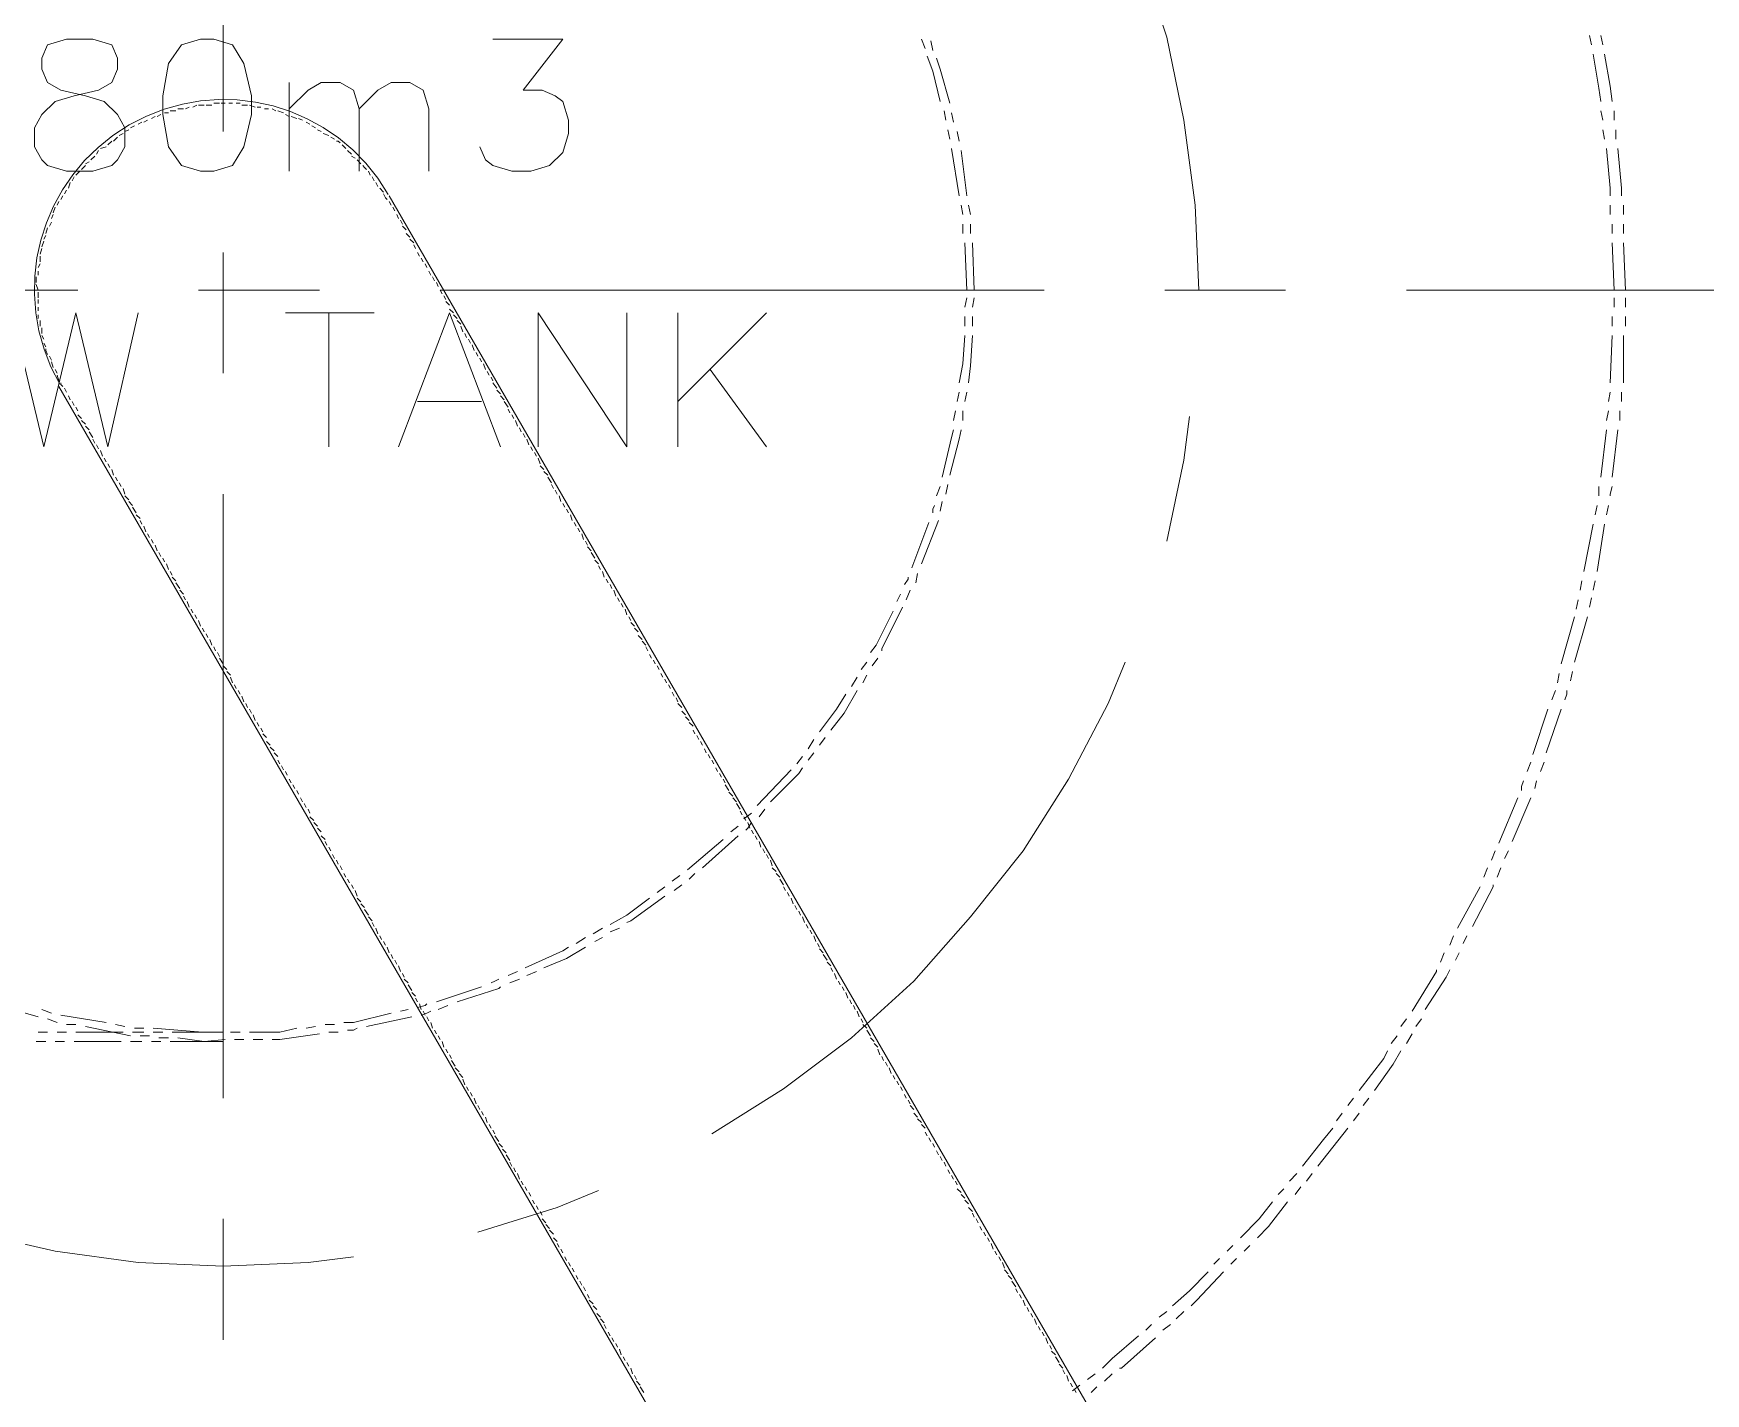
# Model space of a CAD drawing. Header units: millimetres. Extents: x 29 to 95071, y 20 to 67221.
# Drawn here: x 67029 to 71421, y 43288 to 46859 of the extents above; entities that cross this region are included whole.
import ezdxf

# ---------------------------------------------------------------- set-up
doc = ezdxf.new("R2010")
doc.units = ezdxf.units.MM

msp = doc.modelspace()

# ---------------------------------------------------------------- linework, layer by layer
at = {"color": 7, "lineweight": 0}
for points in [[(67527.3, 48192.4), (67527.3, 46601.3)], [(70089.8, 46185), (70079.9, 46408), (70050.2, 46631.1), (70005.6, 46849.2), (69936.2, 47062.3), (69851.9, 47265.5), (69747.8, 47463.8), (69628.9, 47652.1), (69559.5, 47741.3)], [(68236.1, 46844.2), (68419.5, 46844.2), (68315.4, 46710.4), (68365, 46710.4), (68399.6, 46695.5), (68419.5, 46680.6), (68434.3, 46631.1), (68434.3, 46596.4), (68419.5, 46546.8), (68384.8, 46512.1), (68335.2, 46497.3), (68285.6, 46497.3), (68236.1, 46512.1), (68216.3, 46527), (68201.4, 46561.7)], [(69371.1, 46819.4), (69361.2, 46844.2)], [(69391, 46814.5), (69386, 46839.3)], [(71120.8, 46829.3), (71115.8, 46854.1)], [(71150.5, 46829.3), (71145.6, 46854.1)], [(69410.8, 46680.6), (69391, 46760), (69376.1, 46799.6)], [(69435.6, 46675.7), (69410.8, 46764.9), (69400.9, 46794.6)], [(71145.6, 46680.6), (71140.6, 46715.3), (71125.7, 46804.6)], [(71175.3, 46680.6), (71170.4, 46720.3), (71155.5, 46804.6)], [(67700.8, 46497.3), (67700.8, 46730.2)], [(67700.8, 46660.8), (67750.3, 46710.4), (67785, 46730.2), (67834.6, 46730.2), (67869.3, 46710.4), (67884.2, 46660.8), (67884.2, 46497.3)], [(67884.2, 46660.8), (67933.7, 46710.4), (67968.4, 46730.2), (68018, 46730.2), (68052.7, 46710.4), (68067.6, 46660.8), (68067.6, 46497.3)], [(67961.2, 46436.5), (67933.5, 46479.3), (67902.2, 46518.4), (67867.7, 46553.6), (67830.3, 46584.9), (67790.4, 46612.1), (67748.3, 46635.2), (67704.2, 46654.1), (67658.7, 46668.6), (67612, 46678.8), (67564.5, 46684.4), (67516.4, 46685.5), (67468.2, 46681.9), (67420.2, 46673.5), (67372.7, 46660.3), (67326.1, 46642.1), (67280.7, 46618.9), (67237.9, 46591.2), (67198.8, 46559.9), (67163.6, 46525.4), (67132.4, 46488), (67105.1, 46448.1), (67082.1, 46406), (67063.2, 46361.9), (67048.6, 46316.4), (67038.5, 46269.7), (67032.8, 46222.2), (67031.7, 46174.1), (67035.3, 46125.9), (67043.7, 46077.9), (67056.9, 46030.4), (67075.1, 45983.8), (67098.4, 45938.4)], [(67348.9, 46641), (67338.9, 46636)], [(67363.7, 46646), (67353.8, 46641)], [(67383.6, 46650.9), (67373.6, 46650.9)], [(67403.4, 46655.9), (67388.5, 46655.9)], [(67423.2, 46660.8), (67408.3, 46660.8)], [(67438.1, 46665.8), (67428.2, 46660.8)], [(67457.9, 46670.7), (67448, 46665.8)], [(67477.7, 46670.7), (67462.9, 46670.7)], [(67497.6, 46670.7), (67482.7, 46670.7)], [(67517.4, 46675.7), (67502.5, 46675.7)], [(67532.3, 46675.7), (67522.3, 46675.7)], [(67552.1, 46675.7), (67542.2, 46675.7)], [(67571.9, 46675.7), (67562, 46675.7)], [(67591.7, 46670.7), (67576.9, 46670.7)], [(67611.6, 46665.8), (67596.7, 46670.7)], [(67626.4, 46665.8), (67616.5, 46665.8)], [(67646.3, 46660.8), (67636.3, 46660.8)], [(67666.1, 46655.9), (67656.2, 46660.8)], [(67685.9, 46650.9), (67671, 46655.9)], [(67700.8, 46641), (67690.9, 46646)], [(67720.6, 46636), (67705.7, 46641)], [(69425.7, 46631.1), (69420.7, 46655.9)], [(69445.5, 46626.1), (69440.5, 46650.9)], [(71150.5, 46631.1), (71145.6, 46655.9)], [(71180.3, 46631.1), (71180.3, 46655.9)], [(67264.6, 46596.4), (67254.7, 46591.4)], [(67279.5, 46606.3), (67269.6, 46601.3)], [(67294.3, 46616.2), (67284.4, 46611.3)], [(67314.2, 46626.1), (67304.3, 46621.2)], [(67329, 46631.1), (67319.1, 46626.1)], [(67735.5, 46631.1), (67725.6, 46636)], [(67755.3, 46621.2), (67745.4, 46626.1)], [(67770.2, 46611.3), (67760.3, 46616.2)], [(67785, 46601.3), (67775.1, 46606.3)], [(67804.9, 46591.4), (67790, 46596.4)], [(69435.6, 46581.5), (69430.6, 46606.3)], [(69460.3, 46576.6), (69455.4, 46601.3)], [(71155.5, 46581.5), (71150.5, 46606.3)], [(71185.2, 46581.5), (71185.2, 46606.3)], [(67200.2, 46551.8), (67195.2, 46541.9)], [(67220, 46561.7), (67205.1, 46556.7)], [(67234.9, 46576.6), (67224.9, 46566.6)], [(67249.7, 46586.5), (67239.8, 46576.6)], [(67819.7, 46581.5), (67809.8, 46586.5)], [(67834.6, 46571.6), (67829.6, 46576.6), (67824.7, 46576.6)], [(67849.5, 46556.7), (67839.6, 46566.6)], [(67864.3, 46541.9), (67854.4, 46551.8)], [(69460.3, 46432.8), (69440.5, 46556.7)], [(69480.2, 46432.8), (69465.3, 46551.8)], [(71170.4, 46432.8), (71170.4, 46452.6), (71160.4, 46556.7)], [(71200.1, 46432.8), (71200.1, 46452.6), (71190.2, 46556.7)], [(67165.5, 46512.1), (67155.6, 46502.2)], [(67175.4, 46522), (67165.5, 46517.1)], [(67190.3, 46536.9), (67180.3, 46527)], [(67874.3, 46532), (67864.3, 46536.9)], [(67889.1, 46517.1), (67879.2, 46527)], [(67904, 46502.2), (67899, 46507.2), (67894.1, 46512.1)], [(67125.8, 46467.5), (67120.9, 46452.6)], [(67135.7, 46482.4), (67130.8, 46472.5)], [(67150.6, 46497.3), (67140.7, 46487.3)], [(67913.9, 46487.3), (67908.9, 46497.3)], [(67923.8, 46472.5), (67918.9, 46482.4)], [(67933.7, 46457.6), (67928.8, 46467.5)], [(67106, 46432.8), (67101, 46422.9)], [(67115.9, 46447.7), (67110.9, 46437.8)], [(67948.6, 46442.7), (67938.7, 46452.6)], [(67953.6, 46427.9), (67948.6, 46437.8)], [(67958.5, 46422.9), (67953.6, 46427.9)], [(70689.6, 41714.2), (67963.5, 46432.8)], [(67081.2, 46383.3), (67076.3, 46373.3)], [(67086.2, 46403.1), (67081.2, 46388.2)], [(67096.1, 46418), (67091.1, 46408)], [(67968.4, 46408), (67963.5, 46418)], [(67978.3, 46393.2), (67973.4, 46403.1)], [(67988.3, 46373.3), (67983.3, 46383.3)], [(69470.3, 46383.3), (69465.3, 46408)], [(69490.1, 46383.3), (69485.1, 46408)], [(71170.4, 46383.3), (71170.4, 46408)], [(71205.1, 46383.3), (71205.1, 46408)], [(67066.3, 46348.6), (67061.4, 46333.7)], [(67076.3, 46363.4), (67071.3, 46353.5)], [(67998.2, 46358.5), (67993.2, 46368.4)], [(68008.1, 46343.6), (67998.2, 46353.5)], [(68018, 46323.8), (68008.1, 46333.7)], [(69470.3, 46333.7), (69470.3, 46358.5)], [(69490.1, 46333.7), (69490.1, 46358.5)], [(71175.3, 46333.7), (71175.3, 46358.5)], [(71205.1, 46333.7), (71205.1, 46358.5)], [(67051.5, 46294), (67046.5, 46279.2)], [(67056.4, 46313.9), (67051.5, 46299)], [(67061.4, 46328.7), (67056.4, 46318.8)], [(68027.9, 46308.9), (68018, 46318.8)], [(68032.9, 46294), (68027.9, 46304)], [(69480.2, 46185), (69475.2, 46308.9)], [(69500, 46185), (69495, 46308.9)], [(71180.3, 46185), (71175.3, 46308.9)], [(71210, 46185), (71205.1, 46308.9)], [(67046.5, 46254.4), (67041.6, 46244.5)], [(67046.5, 46274.2), (67046.5, 46259.3)], [(67527.3, 46284.1), (67527.3, 45966.9)], [(68042.8, 46274.2), (68037.8, 46284.1)], [(68052.7, 46259.3), (68047.7, 46269.3)], [(68062.6, 46244.5), (68057.6, 46254.4)], [(67036.6, 46219.7), (67036.6, 46214.7), (67036.6, 46204.8)], [(67036.6, 46199.9), (67041.6, 46185)], [(67041.6, 46234.6), (67041.6, 46224.6)], [(68072.5, 46224.6), (68067.6, 46234.6)], [(68082.4, 46209.8), (68077.5, 46219.7)], [(68092.3, 46194.9), (68087.4, 46204.8)], [(67145.6, 46185), (65554.6, 46185)], [(67041.6, 46180), (67041.6, 46165.2)], [(67041.6, 46160.2), (67041.6, 46150.3)], [(67780.1, 46185), (67462.9, 46185)], [(69683.4, 46185), (68097.3, 46185)], [(68102.3, 46175.1), (68097.3, 46185)], [(68112.2, 46160.2), (68107.2, 46170.1)], [(68122.1, 46145.3), (68112.2, 46155.3)], [(69475.2, 46140.4), (69480.2, 46165.2)], [(69495, 46140.4), (69500, 46165.2)], [(70317.8, 46185), (70000.6, 46185)], [(72439.2, 46185), (70635, 46185)], [(71180.3, 46140.4), (71180.3, 46165.2)], [(71210, 46140.4), (71210, 46165.2)], [(66972.2, 46125.5), (67056.4, 45773.6), (67140.7, 46125.5), (67224.9, 45773.6), (67304.3, 46125.5)], [(67041.6, 46140.4), (67041.6, 46130.5)], [(67041.6, 46120.6), (67041.6, 46110.6)], [(67690.9, 46125.5), (67923.8, 46125.5)], [(67804.9, 46125.5), (67804.9, 45773.6)], [(67988.3, 45773.6), (68122.1, 46125.5), (68255.9, 45773.6)], [(68132, 46125.5), (68122.1, 46135.4)], [(68141.9, 46110.6), (68132, 46120.6)], [(68355, 45773.6), (68355, 46125.5), (68588, 45773.6), (68588, 46125.5)], [(68721.8, 45773.6), (68721.8, 46125.5)], [(68954.8, 46125.5), (68721.8, 45892.6)], [(69475.2, 46090.8), (69475.2, 46115.6)], [(69495, 46090.8), (69495, 46115.6)], [(71175.3, 46090.8), (71175.3, 46115.6)], [(71210, 46090.8), (71210, 46115.6)], [(67046.5, 46105.7), (67046.5, 46090.8)], [(67051.5, 46085.9), (67051.5, 46071)], [(68151.8, 46095.8), (68141.9, 46105.7)], [(68156.8, 46076), (68151.8, 46090.8)], [(68166.7, 46061.1), (68161.7, 46071)], [(67051.5, 46066), (67056.4, 46056.1)], [(67056.4, 46046.2), (67061.4, 46036.3)], [(67061.4, 46031.3), (67061.4, 46026.4), (67066.3, 46016.5)], [(68176.6, 46046.2), (68171.6, 46056.1)], [(68186.5, 46026.4), (68181.6, 46041.3)], [(69460.3, 45942.1), (69470.3, 45991.7), (69475.2, 46066)], [(69485.1, 45942.1), (69490.1, 45986.7), (69495, 46066)], [(71170.4, 45942.1), (71175.3, 46066)], [(71205.1, 45942.1), (71205.1, 46066)], [(67071.3, 46011.5), (67076.3, 46001.6)], [(67076.3, 45996.6), (67081.2, 45981.8)], [(68196.4, 46011.5), (68191.5, 46021.4)], [(68206.3, 45996.6), (68201.4, 46006.6)], [(68216.3, 45976.8), (68211.3, 45991.7)], [(67086.2, 45976.8), (67091.1, 45966.9)], [(67091.1, 45961.9), (67096.1, 45947.1)], [(67101, 45942.1), (67101, 45937.2)], [(67106, 45932.2), (67101, 45937.2)], [(68226.2, 45961.9), (68221.2, 45971.9)], [(68236.1, 45947.1), (68231.1, 45957)], [(68246, 45927.3), (68236.1, 45942.1)], [(68806.1, 45976.8), (68954.8, 45773.6)], [(69822.2, 41213.6), (67096.1, 45932.2)], [(67115.9, 45917.3), (67110.9, 45927.3)], [(67125.8, 45897.5), (67120.9, 45907.4)], [(67135.7, 45882.6), (67130.8, 45892.6)], [(68037.8, 45892.6), (68206.3, 45892.6)], [(68255.9, 45912.4), (68246, 45922.3)], [(68265.8, 45897.5), (68255.9, 45907.4)], [(68275.7, 45877.7), (68265.8, 45892.6)], [(69455.4, 45892.6), (69460.3, 45917.3)], [(69475.2, 45892.6), (69480.2, 45917.3)], [(71165.4, 45892.6), (71170.4, 45917.3)], [(71200.1, 45892.6), (71200.1, 45917.3)], [(67145.6, 45867.8), (67140.7, 45877.7)], [(67155.6, 45847.9), (67145.6, 45857.9)], [(68280.7, 45862.8), (68275.7, 45872.7)], [(68290.6, 45847.9), (68285.6, 45857.9)], [(69445.5, 45843), (69450.4, 45867.8)], [(69470.3, 45843), (69470.3, 45867.8)], [(70005.6, 45525.8), (70050.2, 45738.9), (70065, 45852.9)], [(71160.4, 45843), (71165.4, 45867.8)], [(71195.1, 45843), (71195.1, 45867.8)], [(67165.5, 45833.1), (67155.6, 45843)], [(67175.4, 45818.2), (67165.5, 45828.1)], [(67185.3, 45798.4), (67175.4, 45813.3)], [(68300.5, 45828.1), (68295.6, 45843)], [(68310.4, 45813.3), (68305.5, 45823.2)], [(68320.3, 45798.4), (68315.4, 45808.3)], [(69415.7, 45694.3), (69440.5, 45798.4), (69445.5, 45818.2)], [(69435.6, 45699.3), (69460.3, 45793.4), (69465.3, 45818.2)], [(71145.6, 45694.3), (71160.4, 45818.2)], [(71175.3, 45694.3), (71190.2, 45818.2)], [(67190.3, 45783.5), (67185.3, 45793.4)], [(67200.2, 45768.6), (67195.2, 45778.6)], [(67210.1, 45748.8), (67205.1, 45763.7)], [(68330.3, 45778.6), (68325.3, 45793.4)], [(68340.2, 45763.7), (68335.2, 45773.6)], [(67220, 45733.9), (67215, 45743.9)], [(67229.9, 45719.1), (67224.9, 45729)], [(68350.1, 45748.8), (68345.1, 45758.7)], [(68360, 45729), (68355, 45743.9)], [(68369.9, 45714.1), (68360, 45724)], [(67239.8, 45699.3), (67234.9, 45714.1)], [(67249.7, 45684.4), (67244.8, 45694.3)], [(67259.6, 45669.5), (67254.7, 45679.4)], [(68379.8, 45699.3), (68369.9, 45709.2)], [(68389.7, 45679.4), (68379.8, 45694.3)], [(68394.7, 45664.6), (68389.7, 45674.5)], [(69425.7, 45649.7), (69430.6, 45674.5)], [(67269.6, 45649.7), (67264.6, 45664.6)], [(67279.5, 45634.8), (67269.6, 45644.7)], [(67289.4, 45619.9), (67279.5, 45629.9)], [(67527.3, 45649.7), (67527.3, 44063.6)], [(68404.6, 45649.7), (68399.6, 45659.6)], [(68414.5, 45629.9), (68409.6, 45644.7)], [(69400.9, 45644.7), (69410.8, 45669.5)], [(69410.8, 45605.1), (69415.7, 45629.9)], [(71140.6, 45644.7), (71140.6, 45654.6), (71140.6, 45669.5)], [(71170.4, 45644.7), (71170.4, 45649.7), (71175.3, 45669.5)], [(67299.3, 45600.1), (67289.4, 45615)], [(67309.2, 45585.3), (67299.3, 45595.2)], [(68424.4, 45615), (68419.5, 45624.9)], [(68434.3, 45600.1), (68429.4, 45610)], [(68444.3, 45580.3), (68439.3, 45595.2)], [(69391, 45600.1), (69391, 45610), (69395.9, 45619.9)], [(71130.7, 45595.2), (71135.7, 45619.9)], [(71160.4, 45595.2), (71165.4, 45619.9)], [(67314.2, 45570.4), (67309.2, 45580.3)], [(67324.1, 45550.6), (67319.1, 45565.4)], [(67334, 45535.7), (67329, 45545.6)], [(68454.2, 45565.4), (68449.2, 45575.3)], [(68464.1, 45550.6), (68459.1, 45560.5)], [(68474, 45530.7), (68469, 45545.6)], [(69336.4, 45456.4), (69381, 45575.3)], [(69361.2, 45466.3), (69405.8, 45580.3)], [(71101, 45446.5), (71125.7, 45570.4)], [(71135.7, 45446.5), (71155.5, 45570.4)], [(67343.9, 45520.8), (67338.9, 45530.7)], [(67353.8, 45501), (67348.9, 45515.9)], [(67363.7, 45486.1), (67358.8, 45496)], [(68483.9, 45515.9), (68479, 45525.8)], [(68493.8, 45501), (68483.9, 45510.9)], [(68503.7, 45481.2), (68493.8, 45496)], [(67373.6, 45471.3), (67368.7, 45481.2)], [(67383.6, 45451.4), (67378.6, 45466.3)], [(68513.6, 45466.3), (68503.7, 45476.2)], [(68518.6, 45451.4), (68513.6, 45461.3)], [(67393.5, 45436.6), (67388.5, 45446.5)], [(67403.4, 45421.7), (67393.5, 45431.6)], [(67413.3, 45401.9), (67403.4, 45416.7)], [(68528.5, 45431.6), (68523.6, 45446.5)], [(68538.4, 45416.7), (68533.5, 45426.6)], [(68548.3, 45401.9), (68543.4, 45411.8)], [(69316.6, 45411.8), (69326.5, 45426.6), (69326.5, 45431.6)], [(69346.3, 45416.7), (69351.3, 45441.5)], [(71091.1, 45396.9), (71096, 45421.7)], [(71125.7, 45396.9), (71130.7, 45421.7)], [(67423.2, 45387), (67413.3, 45396.9)], [(67428.2, 45372.1), (67423.2, 45382)], [(67438.1, 45352.3), (67433.1, 45367.2)], [(68558.3, 45382), (68553.3, 45396.9)], [(68568.2, 45367.2), (68563.2, 45377.1)], [(69296.8, 45367.2), (69306.7, 45387)], [(69321.6, 45372.1), (69331.5, 45396.9)], [(71081.1, 45347.3), (71086.1, 45372.1)], [(71115.8, 45352.3), (71120.8, 45377.1)], [(67448, 45337.4), (67443, 45347.3)], [(67457.9, 45322.6), (67452.9, 45332.5)], [(68578.1, 45352.3), (68573.1, 45362.2)], [(68588, 45332.5), (68583, 45347.3)], [(68597.9, 45317.6), (68593, 45327.5)], [(69227.4, 45233.3), (69242.3, 45253.2), (69286.9, 45342.4)], [(69257.1, 45238.3), (69257.1, 45243.3), (69311.7, 45352.3)], [(71041.5, 45203.6), (71076.2, 45327.5)], [(71076.2, 45208.6), (71110.9, 45327.5)], [(67467.8, 45302.7), (67462.9, 45317.6)], [(67477.7, 45287.9), (67472.8, 45297.8)], [(67487.6, 45273), (67482.7, 45282.9)], [(68607.8, 45302.7), (68597.9, 45312.6)], [(68617.7, 45287.9), (68607.8, 45297.8)], [(68627.6, 45268), (68617.7, 45277.9)], [(67497.6, 45253.2), (67492.6, 45268)], [(67507.5, 45238.3), (67502.5, 45248.2)], [(67517.4, 45223.4), (67512.4, 45233.3)], [(68637.6, 45253.2), (68627.6, 45263.1)], [(68642.5, 45238.3), (68637.6, 45248.2)], [(67527.3, 45203.6), (67517.4, 45218.5)], [(67537.2, 45188.7), (67527.3, 45198.6)], [(68652.4, 45218.5), (68647.5, 45228.4)], [(68662.3, 45203.6), (68657.4, 45213.5)], [(68672.3, 45188.7), (68667.3, 45198.6)], [(68811, 43969.4), (68999.4, 44088.4), (69177.8, 44222.2), (69341.4, 44370.9), (69490.1, 44539.4), (69628.9, 44712.9), (69747.8, 44901.2), (69851.9, 45099.5), (69896.5, 45208.6)], [(69202.6, 45188.7), (69217.5, 45208.6)], [(69232.3, 45198.6), (69247.2, 45218.5)], [(67547.1, 45173.9), (67537.2, 45183.8)], [(67552.1, 45154), (67547.1, 45168.9)], [(67562, 45139.2), (67557, 45149.1)], [(68682.2, 45168.9), (68677.2, 45178.8)], [(68692.1, 45154), (68687.1, 45163.9)], [(68702, 45139.2), (68697, 45149.1)], [(69177.8, 45144.1), (69192.7, 45168.9)], [(69207.6, 45154), (69217.5, 45173.9)], [(71031.6, 45154), (71036.5, 45178.8)], [(71066.3, 45159), (71071.2, 45183.8)], [(67571.9, 45124.3), (67566.9, 45134.2)], [(67581.8, 45104.5), (67576.9, 45119.3)], [(68711.9, 45119.3), (68707, 45129.3)], [(68721.8, 45104.5), (68716.9, 45114.4)], [(69093.6, 45025.2), (69138.2, 45084.6), (69163, 45124.3)], [(69123.3, 45030.1), (69158, 45074.7), (69192.7, 45134.2)], [(71016.7, 45109.4), (71026.6, 45134.2)], [(71051.4, 45109.4), (71056.4, 45124.3), (71056.4, 45134.2)], [(67591.7, 45089.6), (67586.8, 45099.5)], [(67601.6, 45074.7), (67596.7, 45084.6)], [(67611.6, 45054.9), (67606.6, 45069.8)], [(68731.7, 45089.6), (68721.8, 45099.5)], [(68741.6, 45069.8), (68731.7, 45079.7)], [(68751.6, 45054.9), (68741.6, 45064.8)], [(70967.1, 44965.7), (71006.8, 45084.6)], [(71001.8, 44970.6), (71041.5, 45084.6)], [(67621.5, 45040), (67616.5, 45049.9)], [(67631.4, 45025.2), (67626.4, 45035.1)], [(67641.3, 45010.3), (67631.4, 45020.2)], [(68761.5, 45040), (68751.6, 45049.9)], [(68766.4, 45020.2), (68761.5, 45030.1)], [(68776.3, 45005.3), (68771.4, 45015.3)], [(67651.2, 44990.5), (67641.3, 45000.4)], [(67661.1, 44975.6), (67651.2, 44985.5)], [(67671, 44960.7), (67661.1, 44970.6)], [(68786.3, 44990.5), (68781.3, 45000.4)], [(68796.2, 44970.6), (68791.2, 44980.6)], [(69063.8, 44980.6), (69078.7, 45005.3)], [(69063.8, 44950.8), (69078.7, 44970.6)], [(69093.6, 44990.5), (69108.4, 45010.3)], [(67676, 44940.9), (67671, 44950.8)], [(67685.9, 44926), (67680.9, 44935.9)], [(68806.1, 44955.8), (68801.1, 44965.7)], [(68816, 44940.9), (68811, 44950.8)], [(68825.9, 44921.1), (68821, 44931)], [(68930, 44831.9), (69019.2, 44926)], [(68964.7, 44841.8), (69039, 44916.1), (69049, 44931)], [(69034.1, 44940.9), (69049, 44960.7)], [(70952.3, 44921.1), (70962.2, 44945.9)], [(70987, 44921.1), (70996.9, 44945.9)], [(67695.8, 44911.2), (67690.9, 44921.1)], [(67705.7, 44891.3), (67700.8, 44901.2)], [(67715.6, 44876.5), (67710.7, 44886.4)], [(68835.8, 44906.2), (68830.9, 44916.1)], [(68845.7, 44891.3), (68840.8, 44901.2)], [(68855.6, 44871.5), (68845.7, 44886.4)], [(70937.4, 44871.5), (70937.4, 44881.4), (70942.4, 44896.3)], [(70972.1, 44876.5), (70977, 44896.3)], [(67725.6, 44861.6), (67720.6, 44871.5)], [(67735.5, 44841.8), (67730.5, 44851.7)], [(68865.6, 44856.6), (68855.6, 44866.6)], [(68875.5, 44841.8), (68865.6, 44851.7)], [(70877.9, 44732.7), (70927.5, 44851.7)], [(70912.6, 44737.7), (70962.2, 44851.7)], [(67745.4, 44826.9), (67740.4, 44836.8)], [(67755.3, 44812), (67750.3, 44821.9)], [(67765.2, 44792.2), (67755.3, 44802.1)], [(68885.4, 44821.9), (68875.5, 44836.8)], [(68890.3, 44807.1), (68885.4, 44817)], [(68895.3, 44797.2), (68915.1, 44812)], [(68900.3, 44792.2), (68895.3, 44802.1)], [(68935, 44802.1), (68949.8, 44821.9)], [(67775.1, 44777.3), (67765.2, 44787.2)], [(67785, 44762.5), (67775.1, 44772.4)], [(67794.9, 44742.6), (67785, 44752.6)], [(68786.3, 44668.3), (68880.4, 44752.6)], [(68860.6, 44762.5), (68880.4, 44777.3)], [(68900.3, 44767.4), (68905.2, 44772.4), (68915.1, 44787.2)], [(68910.2, 44772.4), (68905.2, 44787.2)], [(68920.1, 44757.5), (68915.1, 44767.4)], [(68930, 44742.6), (68925, 44752.6)], [(67799.9, 44727.8), (67794.9, 44737.7)], [(67809.8, 44712.9), (67804.9, 44722.8)], [(68746.6, 44663.3), (68840.8, 44742.6)], [(68939.9, 44722.8), (68935, 44737.7)], [(68949.8, 44707.9), (68944.9, 44717.9)], [(70858.1, 44688.1), (70868, 44712.9)], [(70892.8, 44693.1), (70902.7, 44712.9)], [(67819.7, 44693.1), (67814.8, 44703)], [(67829.6, 44678.2), (67824.7, 44688.1)], [(67839.6, 44663.3), (67834.6, 44673.2)], [(68959.7, 44693.1), (68954.8, 44703)], [(68969.6, 44673.2), (68964.7, 44688.1)], [(68979.6, 44658.4), (68969.6, 44668.3)], [(70838.3, 44643.5), (70848.2, 44668.3)], [(70873, 44643.5), (70882.9, 44668.3)], [(67849.5, 44643.5), (67844.5, 44653.4)], [(67859.4, 44628.6), (67854.4, 44638.6)], [(67869.3, 44613.8), (67864.3, 44623.7)], [(68667.3, 44603.9), (68687.1, 44618.7)], [(68707, 44633.6), (68726.8, 44648.5)], [(68711.9, 44608.8), (68731.7, 44623.7)], [(68751.6, 44638.6), (68756.5, 44643.5), (68766.4, 44653.4)], [(68989.5, 44643.5), (68979.6, 44653.4)], [(68999.4, 44623.7), (68989.5, 44638.6)], [(69004.3, 44608.8), (68999.4, 44618.7)], [(70768.9, 44509.7), (70828.4, 44618.7)], [(70808.5, 44514.6), (70863, 44618.7), (70863, 44623.7)], [(67879.2, 44593.9), (67874.3, 44608.8)], [(67889.1, 44579.1), (67879.2, 44589)], [(67899, 44564.2), (67889.1, 44574.1)], [(68543.4, 44519.6), (68588, 44544.4), (68647.5, 44589)], [(68588, 44524.6), (68597.9, 44529.5), (68687.1, 44593.9)], [(69014.3, 44593.9), (69009.3, 44603.9)], [(69024.2, 44574.1), (69019.2, 44589)], [(67908.9, 44544.4), (67899, 44559.2)], [(67918.9, 44529.5), (67908.9, 44539.4)], [(69034.1, 44559.2), (69029.1, 44569.2)], [(69044, 44544.4), (69039, 44554.3)], [(69053.9, 44524.6), (69049, 44539.4)], [(67923.8, 44514.6), (67918.9, 44524.6)], [(67933.7, 44494.8), (67928.8, 44509.7)], [(67943.6, 44479.9), (67938.7, 44489.9)], [(68498.8, 44494.8), (68523.6, 44509.7)], [(68543.4, 44499.8), (68568.2, 44509.7)], [(69063.8, 44509.7), (69058.9, 44519.6)], [(69073.7, 44494.8), (69068.8, 44504.7)], [(69083.7, 44475), (69078.7, 44489.9)], [(70749, 44465.1), (70759, 44489.9)], [(70783.7, 44470), (70793.7, 44489.9)], [(67953.6, 44465.1), (67948.6, 44475)], [(67963.5, 44445.2), (67958.5, 44460.1)], [(68320.3, 44405.6), (68419.5, 44450.2), (68434.3, 44460.1)], [(68369.9, 44405.6), (68429.4, 44430.4), (68479, 44460.1)], [(68454.2, 44470), (68479, 44484.9)], [(68503.7, 44475), (68523.6, 44484.9)], [(69093.6, 44460.1), (69088.6, 44470)], [(69103.5, 44445.2), (69093.6, 44455.2)], [(70724.3, 44420.5), (70734.2, 44445.2)], [(70763.9, 44425.4), (70773.8, 44445.2)], [(67973.4, 44430.4), (67968.4, 44440.3)], [(67983.3, 44415.5), (67978.3, 44425.4)], [(67993.2, 44395.7), (67988.3, 44410.6)], [(69113.4, 44425.4), (69103.5, 44440.3)], [(69123.3, 44410.6), (69113.4, 44420.5)], [(69128.3, 44395.7), (69123.3, 44405.6)], [(70649.9, 44291.6), (70714.4, 44395.7), (70714.4, 44400.6)], [(70684.6, 44296.6), (70739.1, 44380.8), (70749, 44400.6)], [(68003.1, 44380.8), (67998.2, 44390.7)], [(68013, 44365.9), (68003.1, 44375.9)], [(68023, 44346.1), (68013, 44361)], [(68087.4, 44316.4), (68206.3, 44356)], [(68141.9, 44316.4), (68251, 44351.1), (68255.9, 44356)], [(68231.1, 44365.9), (68241, 44370.9), (68251, 44375.9)], [(68275.7, 44385.8), (68300.5, 44395.7)], [(68280.7, 44365.9), (68305.5, 44375.9)], [(68325.3, 44385.8), (68350.1, 44395.7)], [(69138.2, 44375.9), (69133.2, 44390.7)], [(69148.1, 44361), (69143.1, 44370.9)], [(69158, 44346.1), (69153, 44356)], [(66922.6, 44311.4), (67041.6, 44276.7)], [(68032.9, 44331.2), (68023, 44341.2)], [(68037.8, 44316.4), (68032.9, 44326.3)], [(68037.8, 44301.5), (68057.6, 44306.5), (68062.6, 44311.4)], [(68047.7, 44296.6), (68042.8, 44311.4)], [(69167.9, 44326.3), (69163, 44341.2)], [(69177.8, 44311.4), (69172.9, 44321.3)], [(67051.5, 44296.6), (67076.3, 44286.6)], [(67066.3, 44271.8), (67091.1, 44261.9)], [(67101, 44281.7), (67220, 44261.9)], [(67844.5, 44261.9), (67869.3, 44261.9), (67968.4, 44286.6)], [(67904, 44251.9), (68023, 44276.7)], [(67993.2, 44291.6), (68013, 44296.6)], [(68047.7, 44281.7), (68062.6, 44286.6), (68072.5, 44291.6)], [(68057.6, 44281.7), (68052.7, 44291.6)], [(68067.6, 44266.8), (68062.6, 44276.7)], [(68092.3, 44296.6), (68117.1, 44306.5)], [(69187.7, 44296.6), (69182.8, 44306.5)], [(69197.7, 44276.7), (69192.7, 44291.6)], [(69207.6, 44261.9), (69202.6, 44271.8)], [(70620.2, 44251.9), (70635, 44271.8)], [(70659.8, 44251.9), (70674.7, 44271.8)], [(67066.3, 44237.1), (67041.6, 44237.1)], [(67115.9, 44237.1), (67091.1, 44237.1)], [(67115.9, 44256.9), (67140.7, 44256.9)], [(67264.6, 44237.1), (67140.7, 44237.1)], [(67165.5, 44251.9), (67284.4, 44227.2)], [(67244.8, 44256.9), (67269.6, 44251.9)], [(67319.1, 44237.1), (67289.4, 44237.1)], [(67294.3, 44247), (67319.1, 44247)], [(67309.2, 44227.2), (67334, 44227.2)], [(67343.9, 44247), (67472.8, 44237.1)], [(67368.7, 44237.1), (67343.9, 44237.1)], [(67527.3, 44237.1), (67393.5, 44237.1)], [(67497.6, 44237.1), (67522.3, 44237.1)], [(67547.1, 44237.1), (67571.9, 44237.1)], [(67596.7, 44237.1), (67676, 44237.1), (67720.6, 44247)], [(67656.2, 44217.2), (67676, 44217.2), (67780.1, 44232.1)], [(67745.4, 44247), (67770.2, 44251.9)], [(67794.9, 44256.9), (67819.7, 44256.9)], [(67804.9, 44237.1), (67829.6, 44237.1)], [(67854.4, 44242), (67869.3, 44242), (67879.2, 44247)], [(68077.5, 44247), (68072.5, 44261.9)], [(68087.4, 44232.1), (68082.4, 44242)], [(68097.3, 44217.2), (68092.3, 44227.2)], [(69217.5, 44247), (69207.6, 44256.9)], [(69227.4, 44227.2), (69217.5, 44242)], [(70595.4, 44207.3), (70610.3, 44227.2)], [(70635, 44207.3), (70649.9, 44232.1)], [(67061.4, 44212.3), (67036.6, 44212.3)], [(67110.9, 44212.3), (67086.2, 44212.3)], [(67259.6, 44212.3), (67135.7, 44212.3)], [(67314.2, 44212.3), (67284.4, 44212.3)], [(67363.7, 44212.3), (67338.9, 44212.3)], [(67358.8, 44222.2), (67383.6, 44222.2)], [(67527.3, 44212.3), (67388.5, 44212.3)], [(67408.3, 44222.2), (67477.7, 44212.3), (67532.3, 44217.2)], [(67557, 44217.2), (67581.8, 44217.2)], [(67606.6, 44217.2), (67631.4, 44217.2)], [(68107.2, 44197.4), (68102.3, 44212.3)], [(68117.1, 44182.6), (68112.2, 44192.5)], [(69237.3, 44212.3), (69227.4, 44222.2)], [(69247.2, 44197.4), (69237.3, 44207.3)], [(69252.2, 44177.6), (69247.2, 44192.5)], [(70511.1, 44083.4), (70575.6, 44167.7), (70585.5, 44187.5)], [(70550.8, 44083.4), (70600.4, 44152.8), (70620.2, 44187.5)], [(68127, 44167.7), (68122.1, 44177.6)], [(68137, 44147.9), (68127, 44162.7)], [(68146.9, 44133), (68137, 44142.9)], [(69262.1, 44162.7), (69257.1, 44172.6)], [(69272, 44147.9), (69267, 44157.8)], [(69281.9, 44128), (69277, 44142.9)], [(68156.8, 44118.1), (68146.9, 44128)], [(68161.7, 44098.3), (68156.8, 44113.2)], [(68171.6, 44083.4), (68166.7, 44093.3)], [(69291.8, 44113.2), (69286.9, 44123.1)], [(69301.7, 44098.3), (69296.8, 44108.2)], [(69311.7, 44083.4), (69306.7, 44093.3)], [(68181.6, 44068.6), (68176.6, 44078.5)], [(68191.5, 44048.7), (68186.5, 44063.6)], [(69321.6, 44063.6), (69316.6, 44073.5)], [(69331.5, 44048.7), (69326.5, 44058.6)], [(70481.4, 44043.8), (70496.3, 44063.6)], [(70521, 44043.8), (70535.9, 44063.6)], [(68201.4, 44033.9), (68196.4, 44043.8)], [(68211.3, 44019), (68206.3, 44028.9)], [(68221.2, 43999.2), (68216.3, 44014)], [(69341.4, 44033.9), (69331.5, 44043.8)], [(69351.3, 44014), (69341.4, 44023.9)], [(69361.2, 43999.2), (69351.3, 44009.1)], [(70451.7, 44004.1), (70466.5, 44023.9)], [(70496.3, 44004.1), (70511.1, 44023.9)], [(66253.5, 43964.5), (66446.8, 43865.3), (66654.9, 43776.1), (66868.1, 43711.7), (67086.2, 43662.1), (67304.3, 43632.4), (67527.3, 43622.5), (67750.3, 43632.4), (67869.3, 43647.2)], [(68231.1, 43984.3), (68226.2, 43994.2)], [(68241, 43969.4), (68236.1, 43979.3)], [(68251, 43949.6), (68241, 43964.5)], [(69371.1, 43984.3), (69361.2, 43994.2)], [(69376.1, 43964.5), (69371.1, 43974.4)], [(69386, 43949.6), (69381, 43959.5)], [(70362.4, 43885.2), (70417, 43954.6), (70441.7, 43984.3)], [(70402.1, 43885.2), (70441.7, 43934.7), (70481.4, 43984.3)], [(68260.9, 43934.7), (68251, 43944.6)], [(68270.8, 43919.9), (68260.9, 43929.8)], [(69395.9, 43934.7), (69391, 43944.6)], [(69405.8, 43914.9), (69400.9, 43924.8)], [(68280.7, 43900), (68270.8, 43914.9)], [(68285.6, 43885.2), (68280.7, 43895.1)], [(68295.6, 43870.3), (68290.6, 43880.2)], [(69415.7, 43900), (69410.8, 43909.9)], [(69425.7, 43885.2), (69420.7, 43895.1)], [(69435.6, 43865.3), (69430.6, 43875.2)], [(68305.5, 43850.5), (68300.5, 43865.3)], [(68315.4, 43835.6), (68310.4, 43845.5)], [(68325.3, 43820.7), (68320.3, 43830.6)], [(69445.5, 43850.5), (69440.5, 43860.4)], [(69455.4, 43835.6), (69450.4, 43845.5)], [(70327.7, 43845.5), (70347.6, 43865.3)], [(70342.6, 43810.8), (70357.5, 43830.6)], [(70372.4, 43845.5), (70387.2, 43865.3)], [(68196.4, 43711.7), (68404.6, 43776.1), (68513.6, 43820.7)], [(68335.2, 43805.9), (68330.3, 43815.8)], [(68345.1, 43786), (68340.2, 43795.9)], [(69465.3, 43815.8), (69455.4, 43825.7)], [(69475.2, 43800.9), (69465.3, 43810.8)], [(69485.1, 43786), (69475.2, 43795.9)], [(70198.9, 43696.8), (70248.4, 43746.4), (70283.1, 43791)], [(70243.5, 43696.8), (70273.2, 43726.5), (70322.8, 43791)], [(70298, 43810.8), (70312.9, 43825.7)], [(67527.3, 43746.4), (67527.3, 43429.2)], [(68355, 43771.2), (68350.1, 43781.1)], [(68365, 43756.3), (68360, 43766.2)], [(68374.9, 43736.5), (68365, 43746.4)], [(69495, 43766.2), (69485.1, 43776.1)], [(69500, 43751.3), (69495, 43761.2)], [(69509.9, 43736.5), (69505, 43746.4)], [(68384.8, 43721.6), (68374.9, 43731.5)], [(68394.7, 43706.7), (68384.8, 43716.6)], [(68404.6, 43686.9), (68394.7, 43696.8)], [(69519.8, 43716.6), (69514.9, 43726.5)], [(69529.7, 43701.8), (69524.8, 43711.7)], [(69539.7, 43686.9), (69534.7, 43696.8)], [(68409.6, 43672), (68404.6, 43681.9)], [(68419.5, 43657.2), (68414.5, 43667.1)], [(69549.6, 43667.1), (69544.6, 43681.9)], [(69559.5, 43652.2), (69554.5, 43662.1)], [(70164.2, 43662.1), (70179, 43677)], [(70208.8, 43662.1), (70223.7, 43677)], [(68429.4, 43637.3), (68424.4, 43647.2)], [(68439.3, 43622.5), (68434.3, 43632.4)], [(68449.2, 43607.6), (68444.3, 43617.5)], [(69569.4, 43637.3), (69564.4, 43647.2)], [(69579.3, 43617.5), (69574.3, 43632.4)], [(69589.2, 43602.6), (69579.3, 43612.5)], [(70020.4, 43518.4), (70065, 43558), (70114.6, 43607.6)], [(70070, 43518.4), (70084.9, 43533.2), (70154.3, 43607.6)], [(70129.5, 43627.4), (70144.4, 43642.3)], [(70174.1, 43627.4), (70189, 43642.3)], [(68459.1, 43587.8), (68454.2, 43597.7)], [(68469, 43572.9), (68464.1, 43582.8)], [(68479, 43558), (68474, 43567.9)], [(69599.1, 43587.8), (69589.2, 43597.7)], [(69609, 43567.9), (69599.1, 43582.8)], [(68488.9, 43538.2), (68483.9, 43548.1)], [(68498.8, 43523.3), (68488.9, 43533.2)], [(69614, 43553.1), (69609, 43563)], [(69623.9, 43538.2), (69619, 43548.1)], [(69633.8, 43518.4), (69628.9, 43533.2)], [(68508.7, 43508.5), (68498.8, 43518.4)], [(68518.6, 43488.6), (68508.7, 43498.5)], [(68528.5, 43473.8), (68518.6, 43483.7)], [(69643.7, 43503.5), (69638.8, 43513.4)], [(69653.7, 43488.6), (69648.7, 43498.5)], [(69663.6, 43468.8), (69658.6, 43483.7)], [(69985.7, 43488.6), (70005.6, 43503.5)], [(70030.3, 43483.7), (70050.2, 43503.5)], [(68533.5, 43458.9), (68528.5, 43468.8)], [(68543.4, 43439.1), (68538.4, 43449)], [(68553.3, 43424.2), (68548.3, 43434.1)], [(69673.5, 43453.9), (69668.5, 43463.9)], [(69683.4, 43439.1), (69678.4, 43449)], [(69693.3, 43419.2), (69688.3, 43434.1)], [(69837, 43354.8), (69861.8, 43379.6), (69931.2, 43439.1)], [(69881.7, 43354.8), (69886.6, 43354.8), (69975.8, 43434.1)], [(69951, 43453.9), (69965.9, 43468.8)], [(69995.7, 43453.9), (70015.5, 43468.8)], [(68563.2, 43409.3), (68558.3, 43419.2)], [(68573.1, 43389.5), (68568.2, 43404.4)], [(69703.2, 43404.4), (69698.3, 43414.3)], [(69713.1, 43389.5), (69703.2, 43399.4)], [(68583, 43374.6), (68578.1, 43384.5)], [(68593, 43359.8), (68588, 43369.7)], [(68602.9, 43339.9), (68597.9, 43354.8)], [(69723, 43369.7), (69713.1, 43384.5)], [(69733, 43354.8), (69723, 43364.7)], [(69737.9, 43339.9), (69733, 43349.9)], [(68612.8, 43325.1), (68607.8, 43335)], [(68622.7, 43310.2), (68612.8, 43320.1)], [(68632.6, 43290.4), (68622.7, 43305.2)], [(69747.8, 43320.1), (69742.9, 43335)], [(69757.7, 43305.2), (69752.8, 43315.2)], [(69757.7, 43295.3), (69777.6, 43310.2)], [(69767.7, 43290.4), (69762.7, 43300.3)], [(69797.4, 43325.1), (69817.2, 43339.9)], [(69807.3, 43290.4), (69822.2, 43305.2)], [(69842, 43320.1), (69861.8, 43339.9)]]:
    msp.add_lwpolyline(points, dxfattribs=at)
for points in [[(67115.9, 46844.2), (67066.3, 46829.3), (67051.5, 46794.6), (67051.5, 46764.9), (67066.3, 46730.2), (67101, 46710.4), (67165.5, 46695.5), (67215, 46680.6), (67249.7, 46646), (67269.6, 46611.3), (67269.6, 46561.7), (67249.7, 46527), (67234.9, 46512.1), (67185.3, 46497.3), (67115.9, 46497.3), (67066.3, 46512.1), (67051.5, 46527), (67031.6, 46561.7), (67031.6, 46611.3), (67051.5, 46646), (67086.2, 46680.6), (67135.7, 46695.5), (67200.2, 46710.4), (67234.9, 46730.2), (67249.7, 46764.9), (67249.7, 46794.6), (67234.9, 46829.3), (67185.3, 46844.2)], [(67467.8, 46844.2), (67418.3, 46829.3), (67383.6, 46779.8), (67368.7, 46695.5), (67368.7, 46646), (67383.6, 46561.7), (67418.3, 46512.1), (67467.8, 46497.3), (67502.5, 46497.3), (67552.1, 46512.1), (67581.8, 46561.7), (67601.6, 46646), (67601.6, 46695.5), (67581.8, 46779.8), (67552.1, 46829.3), (67502.5, 46844.2)]]:
    msp.add_lwpolyline(points, close=True, dxfattribs=at)

doc.saveas('drawing.dxf')
